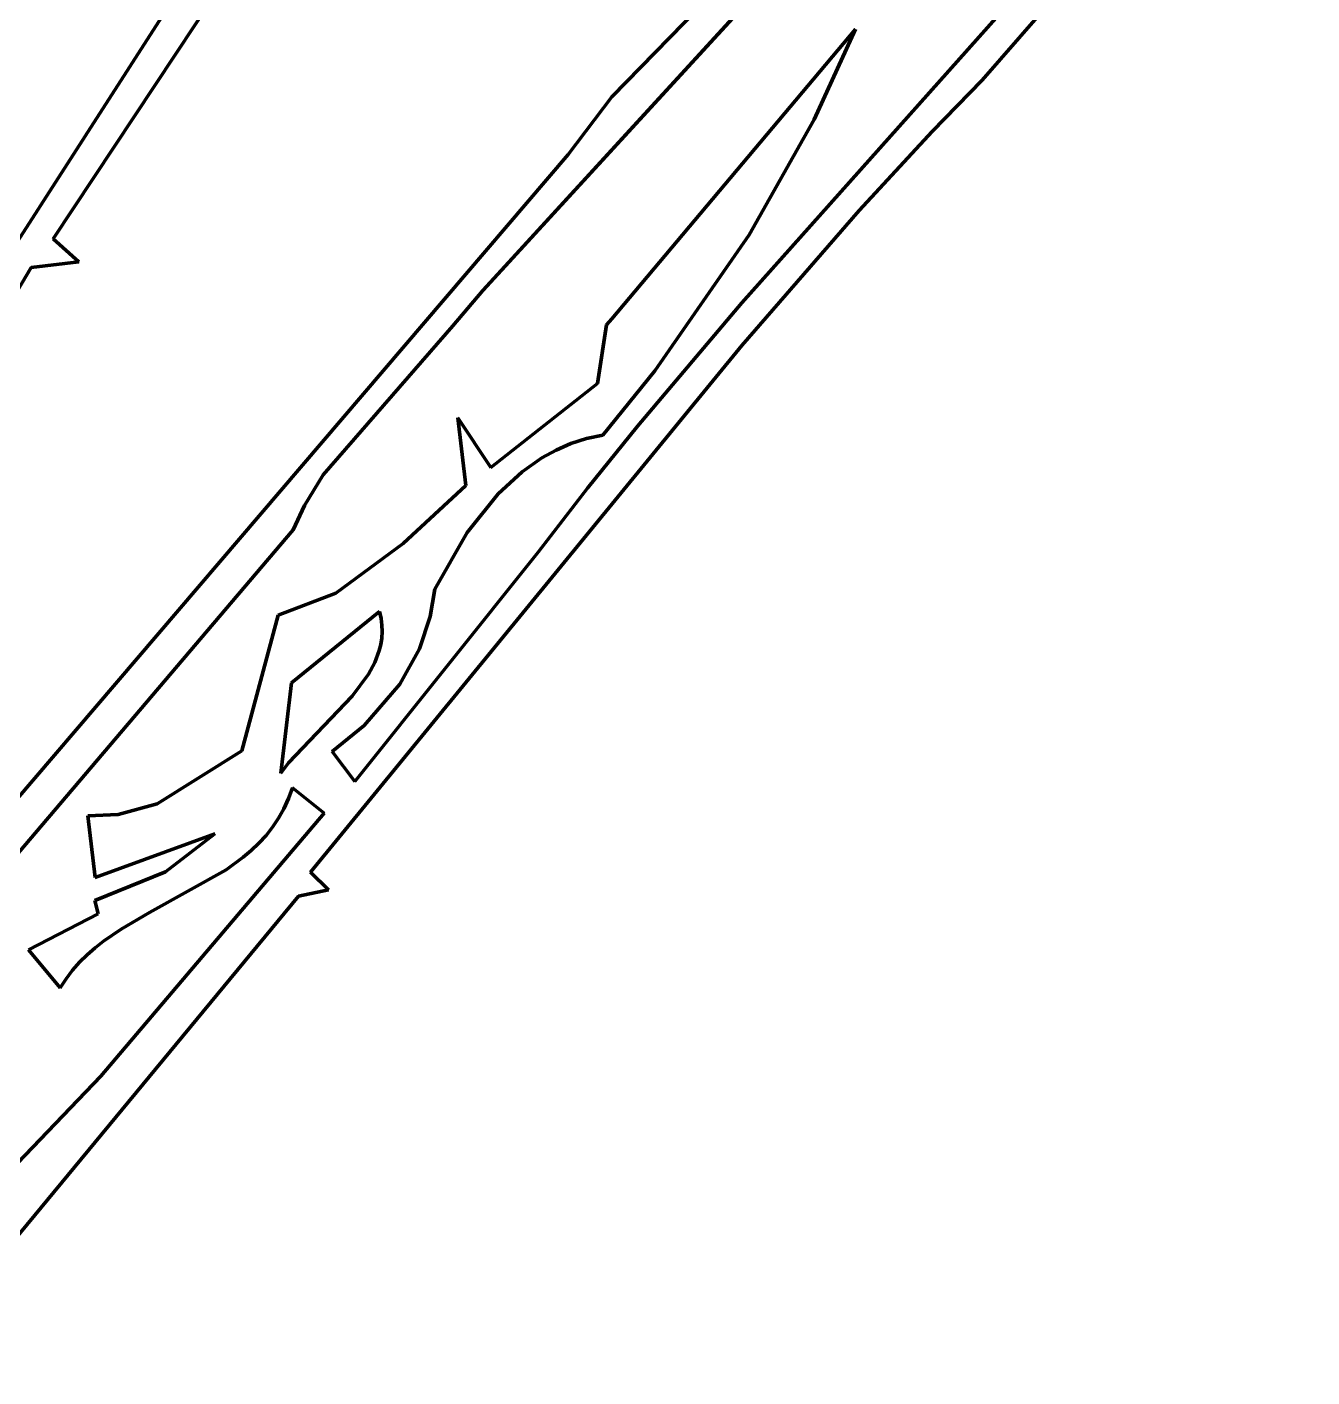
# Model space of a CAD drawing. Header units: millimetres. Extents: x 0 to 12.5, y 0 to 16.2.
# Drawn here: x 3.089 to 3.875, y 12.823 to 13.649 of the extents above; entities that cross this region are included whole.
import ezdxf

# ---------------------------------------------------------------- set-up
doc = ezdxf.new("R2010")
doc.units = ezdxf.units.MM
doc.layers.add('color#010101ff', color=7, linetype='CONTINUOUS', lineweight=100)
doc.layers.add('color#ffffffff', color=7, linetype='CONTINUOUS', lineweight=100)

msp = doc.modelspace()

# ---------------------------------------------------------------- linework, layer by layer
at = {"layer": 'color#010101ff'}
for p, q in [((3.87503, 13.84831), (3.67328, 13.61698)), ((3.04105, 13.45324), (3.28524, 13.83327)), ((3.62659, 13.77068), (3.36768, 13.48831)), ((3.26184, 13.7569), (3.10474, 13.51981)), ((3.5261, 13.48066), (3.77193, 13.75629)), ((3.44656, 13.60667), (3.54338, 13.70595)), ((3.44655, 13.47082), (3.59567, 13.64811)), ((3.59567, 13.64811), (3.57046, 13.59287)), ((3.67328, 13.61698), (3.6427, 13.5855)), ((3.41985, 13.57145), (3.44656, 13.60667)), ((3.57046, 13.59287), (3.53073, 13.52228)), ((3.6427, 13.5855), (3.59803, 13.53723)), ((2.9244, 12.99226), (3.41985, 13.57145)), ((3.59803, 13.53723), (3.52615, 13.45453)), ((3.10474, 13.51981), (3.12041, 13.50586)), ((3.53073, 13.52228), (3.47287, 13.43912)), ((3.09135, 13.50226), (2.88025, 13.1485)), ((3.12041, 13.50586), (3.09135, 13.50226)), ((3.36768, 13.48831), (3.34937, 13.46655)), ((3.46251, 13.40554), (3.5261, 13.48066)), ((3.34937, 13.46655), (3.27006, 13.3754)), ((3.43784, 13.43126), (3.44332, 13.46733)), ((3.44332, 13.46733), (3.44655, 13.47082)), ((3.52615, 13.45453), (3.26216, 13.13227)), ((3.47287, 13.43912), (3.44118, 13.39971)), ((3.37268, 13.37986), (3.43784, 13.43126)), ((3.35737, 13.36898), (3.35246, 13.41036)), ((3.35246, 13.41036), (3.37268, 13.37986)), ((3.44118, 13.39971), (3.43117, 13.39764)), ((3.43165, 13.36721), (3.46251, 13.40554)), ((3.41253, 13.39064), (3.40389, 13.38586)), ((3.42163, 13.3946), (3.41253, 13.39064)), ((3.43117, 13.39764), (3.42163, 13.3946)), ((3.40389, 13.38586), (3.39174, 13.37731)), ((3.27006, 13.3754), (3.25866, 13.35677)), ((3.39174, 13.37731), (3.37704, 13.36376)), ((3.319, 13.33353), (3.35737, 13.36898)), ((3.40157, 13.32822), (3.43165, 13.36721)), ((3.37704, 13.36376), (3.35808, 13.34008)), ((3.25866, 13.35677), (3.25159, 13.34181)), ((3.25159, 13.34181), (3.02472, 13.07521)), ((3.27769, 13.30304), (3.319, 13.33353)), ((3.35808, 13.34008), (3.33826, 13.30557)), ((3.28937, 13.18785), (3.40157, 13.32822)), ((3.24247, 13.28956), (3.27769, 13.30304)), ((3.33826, 13.30557), (3.33551, 13.28879)), ((3.30453, 13.29186), (3.25064, 13.24823)), ((3.30546, 13.28765), (3.30453, 13.29186)), ((3.22027, 13.20666), (3.24247, 13.28956)), ((3.30598, 13.28354), (3.30546, 13.28765)), ((3.3061, 13.27951), (3.30598, 13.28354)), ((3.33551, 13.28879), (3.32888, 13.26906)), ((3.30525, 13.27171), (3.30585, 13.27557)), ((3.30585, 13.27557), (3.3061, 13.27951)), ((3.30155, 13.26058), (3.30431, 13.26793)), ((3.30431, 13.26793), (3.30525, 13.27171)), ((3.32888, 13.26906), (3.31684, 13.24736)), ((3.29775, 13.25348), (3.30155, 13.26058)), ((3.28773, 13.23995), (3.29775, 13.25348)), ((3.25064, 13.24823), (3.24407, 13.19297)), ((3.31684, 13.24736), (3.29509, 13.22209)), ((3.24878, 13.19918), (3.28773, 13.23995)), ((3.29509, 13.22209), (3.2755, 13.20615)), ((3.16852, 13.17419), (3.22027, 13.20666)), ((3.2755, 13.20615), (3.28937, 13.18785)), ((3.24407, 13.19297), (3.24878, 13.19918)), ((3.2513, 13.18402), (3.24888, 13.17735)), ((3.27065, 13.1685), (3.2513, 13.18402)), ((3.24888, 13.17735), (3.24602, 13.17113)), ((3.12608, 13.16671), (3.1445, 13.16756)), ((3.13394, 13.00755), (3.27065, 13.1685)), ((3.1445, 13.16756), (3.16852, 13.17419)), ((3.24602, 13.17113), (3.24273, 13.16532)), ((3.13057, 13.12898), (3.12608, 13.16671)), ((3.23906, 13.1599), (3.23503, 13.15483)), ((3.24273, 13.16532), (3.23906, 13.1599)), ((3.2037, 13.15584), (3.13057, 13.12898)), ((3.17344, 13.13251), (3.2037, 13.15584)), ((3.23503, 13.15483), (3.23067, 13.15009)), ((3.22602, 13.14565), (3.22109, 13.14147)), ((3.23067, 13.15009), (3.22602, 13.14565)), ((3.22109, 13.14147), (3.21056, 13.13379)), ((3.13019, 13.11502), (3.17344, 13.13251)), ((3.21056, 13.13379), (3.16375, 13.10763)), ((3.26216, 13.13227), (3.27317, 13.12152)), ((3.27317, 13.12152), (3.25498, 13.11762)), ((3.25498, 13.11762), (3.01153, 12.82343)), ((3.13232, 13.10692), (3.13019, 13.11502)), ((3.08973, 13.08472), (3.13232, 13.10692)), ((3.16375, 13.10763), (3.1464, 13.09754)), ((3.1464, 13.09754), (3.13555, 13.09008)), ((3.13043, 13.08603), (3.12555, 13.08174)), ((3.13555, 13.09008), (3.13043, 13.08603)), ((3.10907, 13.06148), (3.08973, 13.08472)), ((3.12094, 13.07717), (3.11664, 13.07229)), ((3.12555, 13.08174), (3.12094, 13.07717)), ((3.11664, 13.07229), (3.11267, 13.06707)), ((3.11267, 13.06707), (3.10907, 13.06148)), ((3.07827, 12.94939), (3.13394, 13.00755))]:
    msp.add_line(p, q, dxfattribs=at)
at = {"layer": 'color#ffffffff'}
for p, q in [((3.67328, 13.61698), (3.87503, 13.84831)), ((3.28524, 13.83327), (3.04105, 13.45324)), ((3.36768, 13.48831), (3.62659, 13.77068)), ((3.10474, 13.51981), (3.26184, 13.7569)), ((3.77193, 13.75629), (3.5261, 13.48066)), ((3.54338, 13.70595), (3.44656, 13.60667)), ((3.59567, 13.64811), (3.44655, 13.47082)), ((3.57046, 13.59287), (3.59567, 13.64811)), ((3.6427, 13.5855), (3.67328, 13.61698)), ((3.44656, 13.60667), (3.41985, 13.57145)), ((3.53073, 13.52228), (3.57046, 13.59287)), ((3.59803, 13.53723), (3.6427, 13.5855)), ((3.41985, 13.57145), (2.9244, 12.99226)), ((3.52615, 13.45453), (3.59803, 13.53723)), ((3.12041, 13.50586), (3.10474, 13.51981)), ((3.47287, 13.43912), (3.53073, 13.52228)), ((2.88025, 13.1485), (3.09135, 13.50226)), ((3.09135, 13.50226), (3.12041, 13.50586)), ((3.34937, 13.46655), (3.36768, 13.48831)), ((3.5261, 13.48066), (3.46251, 13.40554)), ((3.27006, 13.3754), (3.34937, 13.46655)), ((3.44332, 13.46733), (3.43784, 13.43126)), ((3.44655, 13.47082), (3.44332, 13.46733)), ((3.26216, 13.13227), (3.52615, 13.45453)), ((3.44118, 13.39971), (3.47287, 13.43912)), ((3.43784, 13.43126), (3.37268, 13.37986)), ((3.37268, 13.37986), (3.35246, 13.41036)), ((3.35246, 13.41036), (3.35737, 13.36898)), ((3.43117, 13.39764), (3.44118, 13.39971)), ((3.46251, 13.40554), (3.43165, 13.36721)), ((3.40389, 13.38586), (3.41253, 13.39064)), ((3.41253, 13.39064), (3.42163, 13.3946)), ((3.42163, 13.3946), (3.43117, 13.39764)), ((3.39174, 13.37731), (3.40389, 13.38586)), ((3.25866, 13.35677), (3.27006, 13.3754)), ((3.37704, 13.36376), (3.39174, 13.37731)), ((3.35737, 13.36898), (3.319, 13.33353)), ((3.43165, 13.36721), (3.40157, 13.32822)), ((3.35808, 13.34008), (3.37704, 13.36376)), ((3.25159, 13.34181), (3.25866, 13.35677)), ((3.02472, 13.07521), (3.25159, 13.34181)), ((3.319, 13.33353), (3.27769, 13.30304)), ((3.33826, 13.30557), (3.35808, 13.34008)), ((3.40157, 13.32822), (3.28937, 13.18785)), ((3.27769, 13.30304), (3.24247, 13.28956)), ((3.33551, 13.28879), (3.33826, 13.30557)), ((3.25064, 13.24823), (3.30453, 13.29186)), ((3.30453, 13.29186), (3.30546, 13.28765)), ((3.24247, 13.28956), (3.22027, 13.20666)), ((3.30546, 13.28765), (3.30598, 13.28354)), ((3.30598, 13.28354), (3.3061, 13.27951)), ((3.32888, 13.26906), (3.33551, 13.28879)), ((3.30585, 13.27557), (3.30525, 13.27171)), ((3.3061, 13.27951), (3.30585, 13.27557)), ((3.30431, 13.26793), (3.30155, 13.26058)), ((3.30525, 13.27171), (3.30431, 13.26793)), ((3.31684, 13.24736), (3.32888, 13.26906)), ((3.30155, 13.26058), (3.29775, 13.25348)), ((3.29775, 13.25348), (3.28773, 13.23995)), ((3.24407, 13.19297), (3.25064, 13.24823)), ((3.29509, 13.22209), (3.31684, 13.24736)), ((3.28773, 13.23995), (3.24878, 13.19918)), ((3.2755, 13.20615), (3.29509, 13.22209)), ((3.22027, 13.20666), (3.16852, 13.17419)), ((3.28937, 13.18785), (3.2755, 13.20615)), ((3.24878, 13.19918), (3.24407, 13.19297)), ((3.24888, 13.17735), (3.2513, 13.18402)), ((3.2513, 13.18402), (3.27065, 13.1685)), ((3.24602, 13.17113), (3.24888, 13.17735)), ((3.1445, 13.16756), (3.12608, 13.16671)), ((3.27065, 13.1685), (3.13394, 13.00755)), ((3.16852, 13.17419), (3.1445, 13.16756)), ((3.24273, 13.16532), (3.24602, 13.17113)), ((3.12608, 13.16671), (3.13057, 13.12898)), ((3.23503, 13.15483), (3.23906, 13.1599)), ((3.23906, 13.1599), (3.24273, 13.16532)), ((3.13057, 13.12898), (3.2037, 13.15584)), ((3.2037, 13.15584), (3.17344, 13.13251)), ((3.23067, 13.15009), (3.23503, 13.15483)), ((3.22109, 13.14147), (3.22602, 13.14565)), ((3.22602, 13.14565), (3.23067, 13.15009)), ((3.21056, 13.13379), (3.22109, 13.14147)), ((3.17344, 13.13251), (3.13019, 13.11502)), ((3.16375, 13.10763), (3.21056, 13.13379)), ((3.27317, 13.12152), (3.26216, 13.13227)), ((3.25498, 13.11762), (3.27317, 13.12152)), ((3.01153, 12.82343), (3.25498, 13.11762)), ((3.13019, 13.11502), (3.13232, 13.10692)), ((3.13232, 13.10692), (3.08973, 13.08472)), ((3.1464, 13.09754), (3.16375, 13.10763)), ((3.13555, 13.09008), (3.1464, 13.09754)), ((3.12555, 13.08174), (3.13043, 13.08603)), ((3.13043, 13.08603), (3.13555, 13.09008)), ((3.08973, 13.08472), (3.10907, 13.06148)), ((3.11664, 13.07229), (3.12094, 13.07717)), ((3.12094, 13.07717), (3.12555, 13.08174)), ((3.11267, 13.06707), (3.11664, 13.07229)), ((3.10907, 13.06148), (3.11267, 13.06707)), ((3.13394, 13.00755), (3.07827, 12.94939))]:
    msp.add_line(p, q, dxfattribs=at)

doc.saveas('drawing.dxf')
